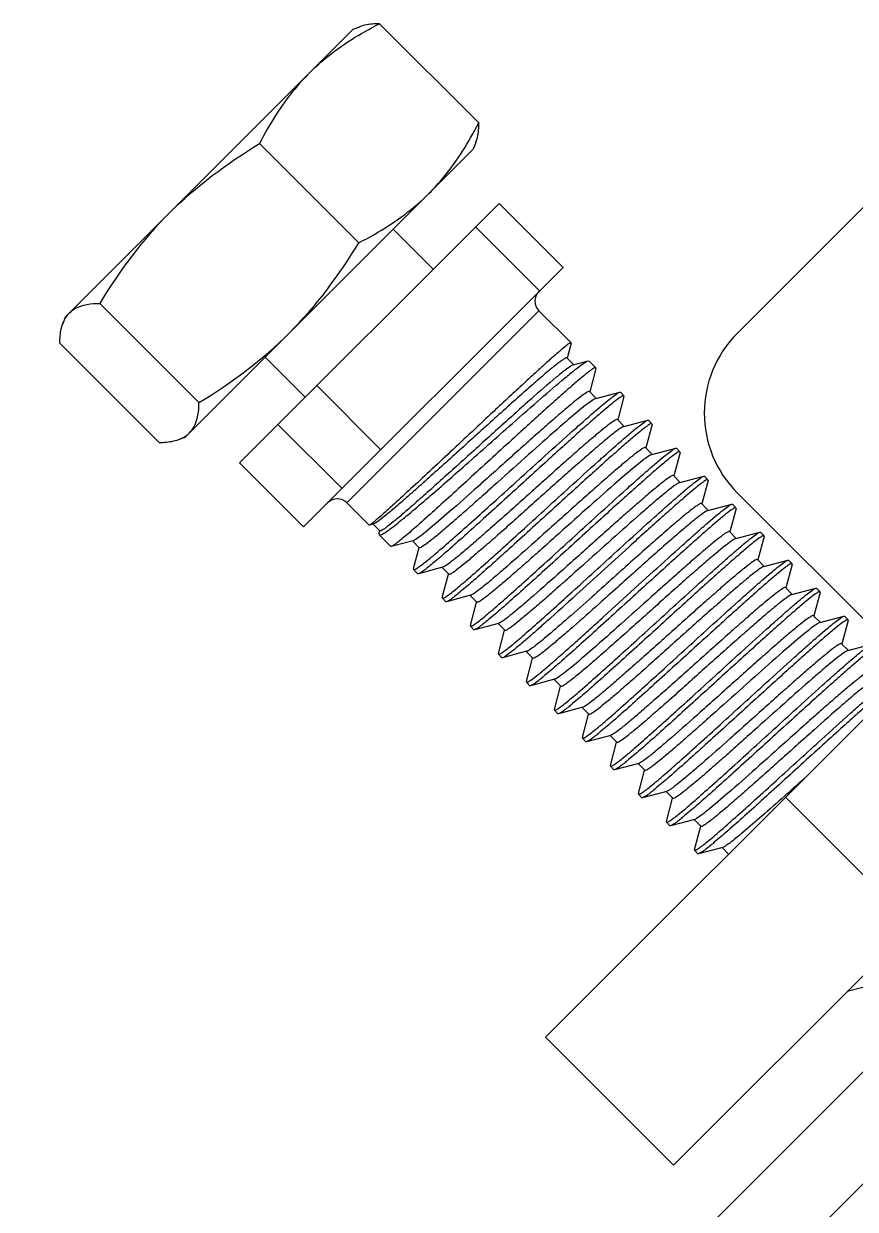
# Model space of a CAD drawing. Extents: x 27938 to 1507990, y 110129 to 923079.
# Drawn here: x 487123 to 487423.4, y 368878.8 to 369307.2 of the extents above; entities that cross this region are included whole.
import ezdxf

# ---------------------------------------------------------------- set-up
doc = ezdxf.new("R2010")
doc.units = 0
doc.header["$LTSCALE"] = 1000
doc.header["$MEASUREMENT"] = 0

msp = doc.modelspace()

# ---------------------------------------------------------------- linework, layer by layer
for p, q in [((487137.94, 369201.14), (487242.02, 369305.22)), ((487242.02, 369305.22), (487244.39, 369306.08)), ((487251.47, 369307.15), (487287.33, 369271.3)), ((487456.41, 369270.96), (487380.82, 369195.37)), ((487639.78, 369269.29), (487311.41, 368940.93)), ((487181.31, 369157.77), (487285.39, 369261.85)), ((487208.16, 369263.85), (487244.02, 369227.99)), ((487286.25, 369264.22), (487285.39, 369261.85)), ((487294.67, 369242.22), (487200.94, 369148.49)), ((487294.67, 369242.22), (487317.8, 369219.09)), ((487256.48, 369232.94), (487270.94, 369218.48)), ((487286.22, 369233.77), (487309.35, 369210.64)), ((487224.07, 369125.36), (487317.8, 369219.09)), ((487150.43, 369206.11), (487186.29, 369170.26)), ((487309.1, 369203.45), (487239.71, 369134.06)), ((487320.71, 369191.84), (487309.1, 369203.45)), ((487137.94, 369201.14), (487137.08, 369198.77)), ((487136, 369191.69), (487171.86, 369155.83)), ((487320.72, 369191.69), (487319.28, 369186.35)), ((487320.72, 369191.69), (487320.71, 369191.84)), ((487210.22, 369186.68), (487224.68, 369172.22)), ((487319.2, 369186.37), (487321.66, 369183.91)), ((487321.46, 369183.86), (487326.91, 369185.31)), ((487326.91, 369185.31), (487327.27, 369185.28)), ((487329.69, 369182.86), (487327.27, 369185.28)), ((487329.7, 369182.62), (487327.44, 369174.2)), ((487329.7, 369182.62), (487329.69, 369182.86)), ((487357.67, 368894.67), (487646.84, 369183.83)), ((487228.83, 369176.37), (487251.96, 369153.24)), ((487327.35, 369174.22), (487329.8, 369171.77)), ((487329.59, 369171.71), (487338.29, 369174.03)), ((487339.82, 369172.5), (487337.56, 369164.07)), ((487338.29, 369174.03), (487338.54, 369174.01)), ((487339.8, 369172.75), (487338.54, 369174.01)), ((487339.82, 369172.5), (487339.8, 369172.75)), ((487337.47, 369164.1), (487339.92, 369161.64)), ((487339.71, 369161.59), (487348.42, 369163.91)), ((487348.42, 369163.91), (487348.66, 369163.89)), ((487349.92, 369162.63), (487348.66, 369163.89)), ((487214.82, 369162.37), (487237.95, 369139.24)), ((487349.94, 369162.38), (487347.68, 369153.95)), ((487349.94, 369162.38), (487349.92, 369162.63)), ((487178.94, 369156.91), (487181.31, 369157.77)), ((487347.58, 369153.98), (487350.04, 369151.52)), ((487349.83, 369151.47), (487358.54, 369153.79)), ((487360.06, 369152.26), (487357.8, 369143.83)), ((487358.54, 369153.79), (487358.78, 369153.77)), ((487360.04, 369152.51), (487358.78, 369153.77)), ((487360.06, 369152.26), (487360.04, 369152.51)), ((487200.94, 369148.49), (487224.07, 369125.36)), ((487357.7, 369143.86), (487360.16, 369141.4)), ((487359.95, 369141.35), (487368.66, 369143.67)), ((487370.18, 369142.15), (487367.91, 369133.71)), ((487368.66, 369143.67), (487368.9, 369143.65)), ((487370.16, 369142.39), (487368.9, 369143.65)), ((487370.18, 369142.15), (487370.16, 369142.39)), ((487380.82, 369137.55), (487438.64, 369079.72)), ((487247.75, 369126.02), (487239.71, 369134.06)), ((487367.82, 369133.74), (487370.28, 369131.29)), ((487370.07, 369131.23), (487378.78, 369133.55)), ((487378.78, 369133.55), (487379.02, 369133.53)), ((487380.28, 369132.27), (487379.02, 369133.53)), ((487380.3, 369132.03), (487378.03, 369123.59)), ((487380.3, 369132.03), (487380.28, 369132.27)), ((487247.84, 369126.02), (487247.75, 369126.02)), ((487249.37, 369126.43), (487247.84, 369126.02)), ((487251.65, 369123.92), (487249.19, 369126.38)), ((487251.3, 369122.9), (487251.57, 369123.94)), ((487251.3, 369122.9), (487251.33, 369122.44)), ((487255.54, 369118.23), (487251.33, 369122.44)), ((487377.94, 369123.62), (487380.4, 369121.17)), ((487380.19, 369121.11), (487380.05, 369121.07)), ((487380.19, 369121.11), (487388.9, 369123.43)), ((487390.42, 369121.91), (487388.15, 369113.48)), ((487388.9, 369123.43), (487389.14, 369123.41)), ((487390.4, 369122.15), (487389.14, 369123.41)), ((487390.42, 369121.91), (487390.4, 369122.15)), ((487255.73, 369118.22), (487255.54, 369118.23)), ((487263.62, 369120.34), (487255.73, 369118.22)), ((487265.87, 369117.83), (487263.41, 369120.28)), ((487263.77, 369110.28), (487265.78, 369117.85)), ((487341.66, 369118.16), (487323.72, 369101.83)), ((487388.06, 369113.5), (487390.51, 369111.05)), ((487390.31, 369110.99), (487399.02, 369113.31)), ((487399.02, 369113.31), (487399.26, 369113.29)), ((487400.52, 369112.03), (487399.26, 369113.29)), ((487400.54, 369111.79), (487400.52, 369112.03)), ((487263.77, 369110.28), (487263.79, 369109.98)), ((487265.35, 369108.42), (487263.79, 369109.98)), ((487274.29, 369110.73), (487265.6, 369108.4)), ((487276.53, 369108.22), (487274.08, 369110.68)), ((487274.19, 369099.8), (487276.44, 369108.25)), ((487332.58, 369092.98), (487350.51, 369109.3)), ((487400.54, 369111.79), (487398.27, 369103.36)), ((487398.18, 369103.38), (487400.63, 369100.93)), ((487274.19, 369099.8), (487274.21, 369099.56)), ((487275.47, 369098.3), (487274.21, 369099.56)), ((487284.41, 369100.61), (487275.72, 369098.28)), ((487286.65, 369098.1), (487284.2, 369100.56)), ((487284.61, 369100.68), (487284.41, 369100.61)), ((487400.42, 369100.87), (487409.13, 369103.19)), ((487410.65, 369101.67), (487408.39, 369093.24)), ((487409.13, 369103.19), (487409.38, 369103.17)), ((487410.64, 369101.91), (487409.38, 369103.17)), ((487410.65, 369101.67), (487410.64, 369101.91)), ((487275.72, 369098.28), (487275.47, 369098.3)), ((487284.31, 369089.68), (487286.56, 369098.13)), ((487294.53, 369090.49), (487285.84, 369088.16)), ((487296.77, 369087.99), (487294.32, 369090.44)), ((487408.3, 369093.26), (487410.75, 369090.81)), ((487410.54, 369090.75), (487419.25, 369093.07)), ((487420.77, 369091.55), (487418.51, 369083.12)), ((487419.25, 369093.07), (487419.49, 369093.05)), ((487420.76, 369091.79), (487419.49, 369093.05)), ((487420.77, 369091.55), (487420.76, 369091.79)), ((487284.31, 369089.68), (487284.33, 369089.44)), ((487285.59, 369088.18), (487284.33, 369089.44)), ((487285.84, 369088.16), (487285.59, 369088.18)), ((487294.43, 369079.56), (487296.68, 369088.01)), ((487418.42, 369083.14), (487420.87, 369080.69)), ((487420.66, 369080.63), (487429.37, 369082.95)), ((485000.13, 366502.44), (487577.4, 369079.7)), ((487294.43, 369079.56), (487294.45, 369079.32)), ((487295.71, 369078.06), (487294.45, 369079.32)), ((487295.95, 369078.04), (487295.71, 369078.06)), ((487304.65, 369080.38), (487295.95, 369078.04)), ((487306.89, 369077.87), (487304.44, 369080.32)), ((487304.55, 369069.44), (487306.8, 369077.89)), ((487304.55, 369069.44), (487304.57, 369069.2)), ((487305.83, 369067.94), (487304.57, 369069.2)), ((487314.77, 369070.26), (487306.07, 369067.92)), ((487317.01, 369067.75), (487314.56, 369070.2)), ((487306.07, 369067.92), (487305.83, 369067.94)), ((487314.67, 369059.32), (487316.92, 369067.77)), ((485020.37, 366482.2), (487597.64, 369059.47)), ((487314.67, 369059.32), (487314.69, 369059.08)), ((487315.95, 369057.82), (487314.69, 369059.08)), ((487316.19, 369057.8), (487315.95, 369057.82)), ((487324.89, 369060.14), (487316.19, 369057.8)), ((487327.13, 369057.63), (487324.68, 369060.08)), ((487324.79, 369049.2), (487327.04, 369057.65)), ((487324.79, 369049.2), (487324.81, 369048.96)), ((487326.07, 369047.7), (487324.81, 369048.96)), ((487326.31, 369047.68), (487326.07, 369047.7)), ((487335.01, 369050.02), (487326.31, 369047.68)), ((487337.25, 369047.51), (487334.8, 369049.96)), ((487334.91, 369039.08), (487337.16, 369047.53)), ((487334.91, 369039.08), (487334.93, 369038.84)), ((487345.13, 369039.9), (487336.43, 369037.56)), ((487347.37, 369037.39), (487344.92, 369039.84)), ((487345.37, 369039.99), (487345.13, 369039.9)), ((487336.19, 369037.58), (487334.93, 369038.84)), ((487336.43, 369037.56), (487336.19, 369037.58)), ((487345.03, 369028.97), (487347.28, 369037.41)), ((487345.03, 369028.97), (487345.05, 369028.72)), ((487346.31, 369027.46), (487345.05, 369028.72)), ((487346.55, 369027.45), (487346.31, 369027.46)), ((487355.25, 369029.78), (487346.55, 369027.45)), ((487357.49, 369027.27), (487355.03, 369029.72)), ((487355.15, 369018.85), (487357.4, 369027.29)), ((487444.41, 368981.4), (487398.15, 369027.66)), ((487355.15, 369018.85), (487355.17, 369018.61)), ((487356.43, 369017.34), (487355.17, 369018.61)), ((487365.36, 369019.66), (487356.67, 369017.33)), ((487367.61, 369017.15), (487365.15, 369019.6)), ((487356.67, 369017.33), (487356.43, 369017.34)), ((487365.27, 369008.73), (487367.52, 369017.18)), ((487375.48, 369009.54), (487366.79, 369007.21)), ((487377.62, 369007.14), (487375.27, 369009.48)), ((487365.27, 369008.73), (487365.28, 369008.49)), ((487366.55, 369007.22), (487365.28, 369008.49)), ((487366.79, 369007.21), (487366.55, 369007.22)), ((487426.08, 368958.95), (487420.43, 368957.43)), ((487357.67, 368894.67), (487311.41, 368940.93))]:
    msp.add_line(p, q)
for centre, radius, start, end in [((487312.57, 369206.92), 4.91, 135, 225), ((487409.73, 369166.46), 40.89, 135, 225), ((487236.24, 369130.59), 4.91, 45, 135), ((484462.94, 372319.76), 4410.06, 311.71931, 311.84456)]:
    msp.add_arc(centre, radius, start, end)
for points, knots in [([(487226.06, 369289.26), (487227.88, 369291.08), (487235.58, 369298.08), (487244.52, 369303.6), (487251.47, 369307.15)], [0, 0, 0, 0, 0.248254, 1, 1, 1, 1]), ([(487251.47, 369307.15), (487250.82, 369307.15), (487248.41, 369307.05), (487245.98, 369306.66), (487244.33, 369306.06)], [0, 0, 0, 0, 0.270862, 1, 1, 1, 1]), ([(487226.06, 369289.26), (487224.24, 369287.43), (487217.24, 369279.74), (487211.72, 369270.8), (487208.16, 369263.85)], [0, 0, 0, 0, 0.248254, 1, 1, 1, 1]), ([(487269.43, 369245.89), (487271.25, 369247.71), (487278.25, 369255.4), (487283.78, 369264.34), (487287.33, 369271.3)], [0, 0, 0, 0, 0.248254, 1, 1, 1, 1]), ([(487287.33, 369271.3), (487287.32, 369270.64), (487287.22, 369268.23), (487286.83, 369265.81), (487286.23, 369264.16)], [0, 0, 0, 0, 0.270862, 1, 1, 1, 1]), ([(487244.02, 369227.99), (487246.36, 369229.18), (487255.47, 369234.14), (487263.95, 369240.4), (487269.43, 369245.89)], [0, 0, 0, 0, 0.25305, 1, 1, 1, 1]), ([(487139.46, 369202.66), (487140.08, 369203.27), (487143.26, 369205.62), (487147.4, 369206.07), (487150.43, 369206.11)], [0, 0, 0, 0, 0.22235, 1, 1, 1, 1]), ([(487137.1, 369198.83), (487137.24, 369199.2), (487137.81, 369200.59), (487138.68, 369201.87), (487139.46, 369202.66)], [0, 0, 0, 0, 0.261173, 1, 1, 1, 1]), ([(487136, 369191.69), (487136.01, 369192.34), (487136.11, 369194.75), (487136.5, 369197.18), (487137.1, 369198.83)], [0, 0, 0, 0, 0.270862, 1, 1, 1, 1]), ([(487320.71, 369191.84), (487320.66, 369191.89), (487320.36, 369191.77), (487319.95, 369191.52), (487319.23, 369191.01), (487317.86, 369189.92), (487315.57, 369187.98), (487312.25, 369185.05), (487308.18, 369181.37), (487303.48, 369177.05), (487298.26, 369172.21), (487294.63, 369168.83), (487292.75, 369167.07)], [0, 0, 0, 0, 0.005961, 0.020019, 0.042763, 0.074169, 0.16218, 0.281779, 0.42973, 0.601989, 0.793845, 1, 1, 1, 1]), ([(487319.2, 369186.37), (487319.12, 369186.44), (487318.72, 369186.34), (487318.16, 369186.02), (487317.22, 369185.41), (487315.43, 369184.06), (487312.51, 369181.68), (487308.32, 369178.09), (487303.28, 369173.66), (487297.58, 369168.57), (487291.42, 369163.03), (487285.03, 369157.24), (487278.62, 369151.44), (487272.42, 369145.84), (487266.64, 369140.66), (487261.47, 369136.08), (487257.09, 369132.29), (487253.62, 369129.36), (487251.18, 369127.53), (487249.88, 369126.57), (487249.37, 369126.43)], [0, 0, 0, 0, 0.003403, 0.010859, 0.022763, 0.03908, 0.084361, 0.145013, 0.218706, 0.302631, 0.393625, 0.488307, 0.583205, 0.674888, 0.760095, 0.835845, 0.89954, 0.949057, 0.982826, 1, 1, 1, 1]), ([(487298.22, 369161.59), (487301.69, 369164.66), (487308.04, 369170.25), (487315.58, 369176.77), (487320.59, 369180.9), (487323.35, 369183.08), (487325.35, 369184.49), (487326.46, 369185.19), (487326.91, 369185.31)], [0, 0, 0, 0, 0.372718, 0.681061, 0.801832, 0.896452, 0.962849, 1, 1, 1, 1]), ([(487320.65, 369183.46), (487319.91, 369183), (487318.13, 369181.66), (487313.35, 369177.77), (487305.52, 369170.9), (487294.62, 369161.11), (487284.66, 369152.08), (487276.57, 369144.77), (487270.87, 369139.65), (487265.7, 369135.04), (487261.19, 369131.1), (487257.48, 369127.95), (487254.92, 369125.88), (487253.36, 369124.73), (487252.55, 369124.2), (487252.06, 369123.93), (487251.72, 369123.85), (487251.65, 369123.92)], [0, 0, 0, 0, 0.028596, 0.073027, 0.202674, 0.370878, 0.554611, 0.644603, 0.729354, 0.806116, 0.872445, 0.926278, 0.966, 0.980209, 0.990539, 0.997006, 1, 1, 1, 1]), ([(487329.69, 369182.86), (487329.63, 369182.92), (487329.31, 369182.86), (487328.86, 369182.61), (487328.12, 369182.13), (487326.7, 369181.08), (487324.36, 369179.2), (487320.99, 369176.32), (487316.86, 369172.69), (487312.09, 369168.43), (487306.82, 369163.65), (487303.14, 369160.31), (487301.24, 369158.57)], [0, 0, 0, 0, 0.00672, 0.021093, 0.043999, 0.075491, 0.163523, 0.283007, 0.430749, 0.60272, 0.794233, 1, 1, 1, 1]), ([(487321.46, 369183.86), (487321.41, 369183.85), (487321.12, 369183.74), (487320.86, 369183.59), (487320.65, 369183.46)], [0, 0, 0, 0, 0.181453, 1, 1, 1, 1]), ([(487327.35, 369174.22), (487327.28, 369174.28), (487326.94, 369174.23), (487326.11, 369173.79), (487324.38, 369172.59), (487321.74, 369170.48), (487318.21, 369167.53), (487313.97, 369163.87), (487309.12, 369159.6), (487303.84, 369154.9), (487296.41, 369148.26), (487287.37, 369140.14), (487277.57, 369131.46), (487270.62, 369125.44), (487266.42, 369122.11), (487264.88, 369120.98), (487264.23, 369120.62)], [0, 0, 0, 0, 0.003326, 0.010207, 0.036006, 0.077506, 0.133409, 0.201849, 0.280515, 0.366741, 0.457609, 0.640942, 0.80605, 0.931108, 0.973278, 1, 1, 1, 1]), ([(487309.97, 369149.85), (487313.45, 369152.99), (487318.46, 369157.51), (487324.85, 369163.18), (487328.88, 369166.71), (487332.28, 369169.6), (487334.95, 369171.81), (487336.86, 369173.2), (487337.89, 369173.92), (487338.29, 369174.03)], [0, 0, 0, 0, 0.377224, 0.54287, 0.687753, 0.808376, 0.901881, 0.966123, 1, 1, 1, 1]), ([(487339.8, 369172.75), (487339.74, 369172.81), (487339.42, 369172.74), (487338.65, 369172.31), (487337, 369171.14), (487334.48, 369169.1), (487331.08, 369166.22), (487326.95, 369162.6), (487322.17, 369158.35), (487316.88, 369153.59), (487313.2, 369150.25), (487311.3, 369148.52)], [0, 0, 0, 0, 0.006764, 0.021168, 0.075586, 0.163643, 0.283139, 0.43087, 0.602811, 0.794278, 1, 1, 1, 1]), ([(487182.83, 369159.29), (487183.44, 369159.9), (487185.79, 369163.09), (487186.25, 369167.23), (487186.29, 369170.26)], [0, 0, 0, 0, 0.22235, 1, 1, 1, 1]), ([(487328.69, 369171.26), (487327.99, 369170.83), (487326.33, 369169.6), (487321.95, 369166.08), (487314.86, 369159.92), (487305.01, 369151.18), (487296.02, 369143.11), (487288.7, 369136.56), (487283.53, 369131.97), (487278.81, 369127.82), (487274.69, 369124.27), (487271.28, 369121.42), (487268.73, 369119.39), (487267.06, 369118.24), (487266.26, 369117.81), (487265.93, 369117.77), (487265.87, 369117.83)], [0, 0, 0, 0, 0.02987, 0.074864, 0.204049, 0.370755, 0.553129, 0.642736, 0.727349, 0.804209, 0.870824, 0.925059, 0.965214, 0.990129, 0.996773, 1, 1, 1, 1]), ([(487329.59, 369171.71), (487329.53, 369171.7), (487329.21, 369171.58), (487328.92, 369171.41), (487328.69, 369171.26)], [0, 0, 0, 0, 0.180154, 1, 1, 1, 1]), ([(487292.75, 369167.07), (487287.52, 369162.19), (487279.8, 369154.96), (487269.81, 369145.61), (487263.09, 369139.37), (487257.37, 369134.1), (487253.33, 369130.46), (487250.78, 369128.24), (487249.45, 369127.12), (487248.52, 369126.43), (487248.04, 369126.07), (487247.84, 369126.02)], [0, 0, 0, 0, 0.352343, 0.521286, 0.674411, 0.804337, 0.904804, 0.942423, 0.971006, 0.990237, 1, 1, 1, 1]), ([(487337.47, 369164.1), (487337.4, 369164.16), (487337.04, 369164.1), (487336.17, 369163.63), (487334.36, 369162.36), (487331.59, 369160.14), (487327.89, 369157.03), (487323.45, 369153.19), (487318.4, 369148.74), (487312.92, 369143.86), (487305.29, 369137.03), (487297.74, 369130.26), (487290.49, 369123.83), (487285.72, 369119.66), (487281.64, 369116.18), (487278.38, 369113.47), (487276.05, 369111.76), (487274.79, 369110.87), (487274.29, 369110.73)], [0, 0, 0, 0, 0.003454, 0.01069, 0.03788, 0.081592, 0.14037, 0.212137, 0.294327, 0.383985, 0.477885, 0.664852, 0.751185, 0.82854, 0.894141, 0.945652, 0.981282, 1, 1, 1, 1]), ([(487320.15, 369139.66), (487323.63, 369142.82), (487328.63, 369147.35), (487335.01, 369153.04), (487339.04, 369156.58), (487342.42, 369159.47), (487345.09, 369161.69), (487346.99, 369163.08), (487348.01, 369163.8), (487348.42, 369163.91)], [0, 0, 0, 0, 0.377469, 0.543191, 0.688109, 0.808726, 0.902172, 0.966298, 1, 1, 1, 1]), ([(487179, 369156.93), (487179.37, 369157.06), (487180.76, 369157.64), (487182.04, 369158.5), (487182.83, 369159.29)], [0, 0, 0, 0, 0.261173, 1, 1, 1, 1]), ([(487251.33, 369122.44), (487251.44, 369122.33), (487252.04, 369122.44), (487252.87, 369122.91), (487254.24, 369123.78), (487256.85, 369125.69), (487261.05, 369129.06), (487267.01, 369134.1), (487274.05, 369140.21), (487281.82, 369147.06), (487289.96, 369154.27), (487295.47, 369159.16), (487298.22, 369161.59)], [0, 0, 0, 0, 0.007718, 0.024092, 0.050069, 0.085552, 0.183385, 0.312896, 0.467567, 0.639554, 0.820094, 1, 1, 1, 1]), ([(487339.71, 369161.59), (487339.21, 369161.45), (487337.95, 369160.56), (487335.62, 369158.85), (487332.37, 369156.15), (487328.28, 369152.67), (487323.52, 369148.49), (487316.27, 369142.07), (487308.71, 369135.3), (487301.09, 369128.47), (487295.6, 369123.59), (487290.55, 369119.14), (487286.11, 369115.29), (487282.41, 369112.18), (487279.64, 369109.96), (487277.83, 369108.69), (487276.96, 369108.22), (487276.6, 369108.16), (487276.53, 369108.22)], [0, 0, 0, 0, 0.01868, 0.054279, 0.105765, 0.171349, 0.248696, 0.335028, 0.522011, 0.615926, 0.705601, 0.787808, 0.859593, 0.918386, 0.962109, 0.989307, 0.996546, 1, 1, 1, 1]), ([(487349.92, 369162.63), (487349.86, 369162.69), (487349.54, 369162.62), (487349.09, 369162.37), (487348.35, 369161.9), (487346.92, 369160.85), (487344.58, 369158.97), (487341.2, 369156.1), (487337.06, 369152.48), (487332.29, 369148.23), (487327, 369143.47), (487323.32, 369140.13), (487321.42, 369138.4)], [0, 0, 0, 0, 0.006769, 0.021177, 0.044114, 0.075625, 0.163681, 0.283172, 0.430898, 0.602836, 0.794292, 1, 1, 1, 1]), ([(487171.86, 369155.83), (487172.52, 369155.84), (487174.93, 369155.94), (487177.35, 369156.33), (487179, 369156.93)], [0, 0, 0, 0, 0.270862, 1, 1, 1, 1]), ([(487301.24, 369158.57), (487296.02, 369153.81), (487288.32, 369146.73), (487278.31, 369137.59), (487271.56, 369131.46), (487265.76, 369126.27), (487261.63, 369122.68), (487258.97, 369120.48), (487257.55, 369119.36), (487256.53, 369118.64), (487255.96, 369118.28), (487255.73, 369118.22)], [0, 0, 0, 0, 0.348378, 0.515751, 0.667951, 0.797828, 0.899283, 0.937823, 0.967619, 0.988371, 1, 1, 1, 1]), ([(487347.58, 369153.98), (487347.52, 369154.04), (487347.17, 369153.99), (487346.32, 369153.53), (487344.55, 369152.29), (487341.84, 369150.13), (487338.23, 369147.1), (487333.88, 369143.34), (487328.93, 369138.98), (487323.55, 369134.19), (487316.02, 369127.46), (487306.94, 369119.32), (487298.34, 369111.69), (487292.38, 369106.58), (487289.01, 369103.78), (487286.53, 369101.88), (487285.16, 369100.91), (487284.61, 369100.68)], [0, 0, 0, 0, 0.0034, 0.010481, 0.037064, 0.079814, 0.137351, 0.207694, 0.288393, 0.376621, 0.469285, 0.654869, 0.819322, 0.88628, 0.93982, 0.978116, 1, 1, 1, 1]), ([(487349.05, 369151.1), (487348.38, 369150.69), (487346.78, 369149.52), (487342.51, 369146.11), (487335.54, 369140.07), (487325.81, 369131.44), (487316.88, 369123.43), (487309.59, 369116.9), (487304.42, 369112.31), (487299.68, 369108.16), (487295.55, 369104.59), (487292.11, 369101.72), (487289.54, 369099.68), (487287.86, 369098.51), (487287.05, 369098.09), (487286.72, 369098.04), (487286.65, 369098.1)], [0, 0, 0, 0, 0.028607, 0.072452, 0.199893, 0.36582, 0.548462, 0.638549, 0.723814, 0.801433, 0.868843, 0.923828, 0.964605, 0.989945, 0.99671, 1, 1, 1, 1]), ([(487330.27, 369129.54), (487333.75, 369132.7), (487338.75, 369137.23), (487345.13, 369142.92), (487349.16, 369146.46), (487352.54, 369149.35), (487355.21, 369151.57), (487357.11, 369152.96), (487358.13, 369153.68), (487358.54, 369153.79)], [0, 0, 0, 0, 0.377471, 0.543199, 0.68812, 0.808735, 0.902176, 0.966298, 1, 1, 1, 1]), ([(487360.04, 369152.51), (487359.98, 369152.57), (487359.66, 369152.51), (487358.89, 369152.08), (487357.24, 369150.9), (487354.72, 369148.86), (487351.32, 369145.98), (487347.19, 369142.37), (487342.41, 369138.11), (487337.12, 369133.35), (487333.44, 369130.01), (487331.54, 369128.28)], [0, 0, 0, 0, 0.006751, 0.021138, 0.075529, 0.163569, 0.283057, 0.430793, 0.602755, 0.79425, 1, 1, 1, 1]), ([(487349.83, 369151.47), (487349.78, 369151.45), (487349.51, 369151.36), (487349.25, 369151.22), (487349.05, 369151.1)], [0, 0, 0, 0, 0.185393, 1, 1, 1, 1]), ([(487263.79, 369109.98), (487263.89, 369109.88), (487264.46, 369110.08), (487265.22, 369110.54), (487266.56, 369111.47), (487268.25, 369112.79), (487270.36, 369114.51), (487273.9, 369117.49), (487279.09, 369122.02), (487286.05, 369128.21), (487293.74, 369135.14), (487301.79, 369142.44), (487307.25, 369147.38), (487309.97, 369149.85)], [0, 0, 0, 0, 0.006963, 0.023033, 0.048864, 0.084278, 0.128882, 0.182131, 0.311785, 0.466682, 0.638948, 0.819791, 1, 1, 1, 1]), ([(487311.3, 369148.52), (487306.09, 369143.79), (487298.4, 369136.76), (487288.41, 369127.69), (487281.65, 369121.61), (487275.82, 369116.44), (487271.19, 369112.48), (487268.15, 369110), (487266.44, 369108.82), (487265.84, 369108.46), (487265.6, 369108.4)], [0, 0, 0, 0, 0.34673, 0.51345, 0.665272, 0.795129, 0.896992, 0.966206, 0.987594, 1, 1, 1, 1]), ([(487357.7, 369143.86), (487357.64, 369143.92), (487357.3, 369143.87), (487356.46, 369143.43), (487354.72, 369142.21), (487352.07, 369140.1), (487348.52, 369137.13), (487344.26, 369133.44), (487339.39, 369129.16), (487334.09, 369124.45), (487326.65, 369117.79), (487317.62, 369109.7), (487309.03, 369102.08), (487303.03, 369096.91), (487299.58, 369094.02), (487296.98, 369092), (487295.52, 369090.96), (487294.92, 369090.65)], [0, 0, 0, 0, 0.003357, 0.010314, 0.036413, 0.078396, 0.134939, 0.204143, 0.283646, 0.370725, 0.462392, 0.646848, 0.81189, 0.879926, 0.93509, 0.975533, 1, 1, 1, 1]), ([(487340.39, 369119.42), (487343.86, 369122.58), (487348.87, 369127.11), (487355.25, 369132.8), (487359.27, 369136.34), (487362.66, 369139.23), (487365.33, 369141.45), (487367.23, 369142.84), (487368.25, 369143.56), (487368.66, 369143.67)], [0, 0, 0, 0, 0.377474, 0.5432, 0.688119, 0.808732, 0.902174, 0.966298, 1, 1, 1, 1]), ([(487370.16, 369142.39), (487370.1, 369142.45), (487369.78, 369142.38), (487369.33, 369142.14), (487368.59, 369141.66), (487367.16, 369140.61), (487364.82, 369138.73), (487361.44, 369135.86), (487357.3, 369132.24), (487352.53, 369127.99), (487347.24, 369123.23), (487343.56, 369119.89), (487341.66, 369118.16)], [0, 0, 0, 0, 0.00677, 0.021179, 0.044118, 0.075631, 0.163692, 0.283187, 0.430912, 0.602844, 0.794295, 1, 1, 1, 1]), ([(487274.21, 369099.56), (487274.31, 369099.46), (487274.86, 369099.7), (487275.6, 369100.16), (487276.92, 369101.11), (487278.59, 369102.44), (487280.69, 369104.18), (487284.21, 369107.18), (487289.37, 369111.74), (487296.3, 369117.96), (487303.96, 369124.91), (487312, 369132.24), (487317.44, 369137.19), (487320.15, 369139.66)], [0, 0, 0, 0, 0.006649, 0.022591, 0.048358, 0.08374, 0.128335, 0.181594, 0.311309, 0.466309, 0.638694, 0.819661, 1, 1, 1, 1]), ([(487321.42, 369138.4), (487316.21, 369133.67), (487308.52, 369126.64), (487298.53, 369117.57), (487291.77, 369111.49), (487285.94, 369106.33), (487281.3, 369102.36), (487278.27, 369099.88), (487276.56, 369098.7), (487275.96, 369098.35), (487275.72, 369098.28)], [0, 0, 0, 0, 0.346741, 0.513465, 0.665282, 0.795135, 0.896996, 0.966208, 0.987595, 1, 1, 1, 1]), ([(487359.42, 369141.12), (487358.79, 369140.77), (487357.27, 369139.68), (487354.6, 369137.58), (487351.1, 369134.64), (487345.07, 369129.43), (487336.5, 369121.82), (487327.51, 369113.76), (487320.12, 369107.16), (487314.87, 369102.49), (487310.06, 369098.26), (487305.84, 369094.62), (487302.34, 369091.69), (487299.72, 369089.6), (487298, 369088.41), (487297.17, 369087.97), (487296.84, 369087.92), (487296.77, 369087.99)], [0, 0, 0, 0, 0.026094, 0.067879, 0.124054, 0.192759, 0.358157, 0.5419, 0.632944, 0.719307, 0.798065, 0.866559, 0.922485, 0.963991, 0.989789, 0.996669, 1, 1, 1, 1]), ([(487359.95, 369141.35), (487359.91, 369141.34), (487359.73, 369141.28), (487359.55, 369141.19), (487359.42, 369141.12)], [0, 0, 0, 0, 0.197861, 1, 1, 1, 1]), ([(487367.82, 369133.74), (487367.74, 369133.83), (487367.24, 369133.68), (487366.57, 369133.28), (487365.42, 369132.5), (487363.23, 369130.83), (487359.69, 369127.91), (487354.65, 369123.57), (487348.69, 369118.32), (487342.12, 369112.46), (487335.24, 369106.3), (487330.59, 369102.14), (487328.27, 369100.07)], [0, 0, 0, 0, 0.007187, 0.023409, 0.049389, 0.084973, 0.183182, 0.313164, 0.468251, 0.640433, 0.820786, 1, 1, 1, 1]), ([(487350.51, 369109.3), (487353.98, 369112.46), (487358.99, 369116.99), (487365.37, 369122.68), (487369.39, 369126.22), (487372.78, 369129.12), (487375.45, 369131.33), (487377.35, 369132.72), (487378.37, 369133.44), (487378.78, 369133.55)], [0, 0, 0, 0, 0.377469, 0.543192, 0.688111, 0.808729, 0.902174, 0.966298, 1, 1, 1, 1]), ([(487284.33, 369089.44), (487284.43, 369089.34), (487284.98, 369089.58), (487285.72, 369090.04), (487287.05, 369091), (487288.71, 369092.32), (487290.81, 369094.06), (487294.33, 369097.07), (487299.49, 369101.62), (487306.42, 369107.84), (487314.09, 369114.8), (487322.12, 369122.12), (487327.56, 369127.07), (487330.27, 369129.54)], [0, 0, 0, 0, 0.006666, 0.022627, 0.048408, 0.083802, 0.128405, 0.181668, 0.311381, 0.466366, 0.638733, 0.819684, 1, 1, 1, 1]), ([(487370.07, 369131.23), (487369.47, 369131.07), (487367.94, 369129.92), (487365.07, 369127.78), (487361.05, 369124.37), (487356.04, 369120.04), (487350.25, 369114.93), (487341.75, 369107.35), (487335.22, 369101.48), (487330.8, 369097.54)], [0, 0, 0, 0, 0.036102, 0.107011, 0.209882, 0.340038, 0.491461, 0.657121, 1, 1, 1, 1]), ([(487380.28, 369132.27), (487380.22, 369132.33), (487379.9, 369132.27), (487379.12, 369131.84), (487377.48, 369130.66), (487374.96, 369128.62), (487371.55, 369125.74), (487367.42, 369122.13), (487362.65, 369117.87), (487357.36, 369113.11), (487353.68, 369109.77), (487351.77, 369108.04)], [0, 0, 0, 0, 0.006764, 0.021166, 0.075581, 0.163632, 0.283123, 0.430854, 0.602802, 0.794275, 1, 1, 1, 1]), ([(487331.54, 369128.28), (487326.33, 369123.55), (487318.64, 369116.53), (487308.65, 369107.45), (487301.88, 369101.37), (487296.06, 369096.21), (487291.42, 369092.24), (487288.39, 369089.76), (487286.68, 369088.58), (487286.08, 369088.23), (487285.84, 369088.16)], [0, 0, 0, 0, 0.346731, 0.513454, 0.665274, 0.795126, 0.896989, 0.966206, 0.987594, 1, 1, 1, 1]), ([(487264.23, 369120.62), (487264.17, 369120.59), (487263.98, 369120.48), (487263.77, 369120.38), (487263.62, 369120.34)], [0, 0, 0, 0, 0.308118, 1, 1, 1, 1]), ([(487377.94, 369123.62), (487377.88, 369123.68), (487377.55, 369123.64), (487376.74, 369123.21), (487375.08, 369122.06), (487372.52, 369120.03), (487369.11, 369117.19), (487365, 369113.65), (487360.3, 369109.52), (487355.16, 369104.95), (487347.9, 369098.46), (487338.99, 369090.47), (487329.26, 369081.84), (487322.26, 369075.77), (487317.95, 369072.31), (487316.32, 369071.11), (487315.64, 369070.69)], [0, 0, 0, 0, 0.003275, 0.01, 0.035178, 0.075698, 0.130349, 0.197374, 0.27459, 0.359464, 0.449211, 0.631458, 0.797569, 0.925917, 0.970495, 1, 1, 1, 1]), ([(487380.05, 369121.07), (487379.51, 369120.86), (487378.18, 369119.92), (487375.74, 369118.08), (487372.4, 369115.3), (487368.27, 369111.76), (487363.48, 369107.57), (487356.26, 369101.16), (487348.76, 369094.43), (487341.2, 369087.67), (487335.79, 369082.85), (487330.81, 369078.46), (487326.44, 369074.68), (487322.8, 369071.63), (487320.07, 369069.45), (487318.28, 369068.2), (487317.43, 369067.74), (487317.08, 369067.68), (487317.01, 369067.75)], [0, 0, 0, 0, 0.02094, 0.058446, 0.111386, 0.177943, 0.255788, 0.342174, 0.52817, 0.621201, 0.709853, 0.790993, 0.861757, 0.919661, 0.962695, 0.989457, 0.996584, 1, 1, 1, 1]), ([(487360.63, 369099.18), (487364.1, 369102.34), (487369.11, 369106.87), (487375.49, 369112.56), (487379.51, 369116.1), (487382.9, 369119), (487385.57, 369121.21), (487387.47, 369122.6), (487388.49, 369123.32), (487388.9, 369123.43)], [0, 0, 0, 0, 0.377475, 0.543203, 0.688123, 0.808736, 0.902176, 0.966298, 1, 1, 1, 1]), ([(487390.4, 369122.15), (487390.34, 369122.21), (487390.02, 369122.15), (487389.24, 369121.72), (487387.6, 369120.54), (487385.08, 369118.5), (487381.68, 369115.62), (487377.54, 369112.01), (487372.77, 369107.76), (487367.48, 369102.99), (487363.8, 369099.65), (487361.89, 369097.92)], [0, 0, 0, 0, 0.006753, 0.021141, 0.075535, 0.163578, 0.283068, 0.430803, 0.602762, 0.794253, 1, 1, 1, 1]), ([(487294.45, 369079.32), (487294.55, 369079.22), (487295.1, 369079.46), (487295.84, 369079.92), (487297.16, 369080.88), (487298.83, 369082.2), (487300.93, 369083.94), (487304.44, 369086.95), (487309.61, 369091.5), (487316.54, 369097.72), (487324.2, 369104.68), (487332.24, 369112), (487337.68, 369116.95), (487340.39, 369119.42)], [0, 0, 0, 0, 0.006653, 0.022601, 0.048372, 0.083758, 0.128357, 0.181617, 0.311328, 0.466323, 0.638705, 0.819669, 1, 1, 1, 1]), ([(487388.06, 369113.5), (487387.99, 369113.57), (487387.64, 369113.51), (487386.77, 369113.04), (487384.95, 369111.76), (487382.18, 369109.54), (487378.49, 369106.44), (487374.05, 369102.59), (487369, 369098.14), (487363.52, 369093.26), (487355.89, 369086.43), (487348.34, 369079.66), (487341.09, 369073.24), (487336.32, 369069.07), (487332.24, 369065.58), (487328.98, 369062.88), (487326.65, 369061.16), (487325.39, 369060.27), (487324.89, 369060.14)], [0, 0, 0, 0, 0.003453, 0.010691, 0.037881, 0.081592, 0.14037, 0.212138, 0.294327, 0.383985, 0.477885, 0.664851, 0.751185, 0.82854, 0.894141, 0.945651, 0.981282, 1, 1, 1, 1]), ([(487370.75, 369089.07), (487374.22, 369092.22), (487379.22, 369096.75), (487385.61, 369102.44), (487389.63, 369105.98), (487393.02, 369108.88), (487395.69, 369111.09), (487397.59, 369112.49), (487398.61, 369113.2), (487399.02, 369113.31)], [0, 0, 0, 0, 0.377472, 0.543197, 0.688115, 0.808729, 0.902174, 0.966298, 1, 1, 1, 1]), ([(487400.52, 369112.03), (487400.46, 369112.09), (487400.14, 369112.03), (487399.69, 369111.78), (487398.94, 369111.31), (487397.52, 369110.26), (487395.18, 369108.38), (487391.8, 369105.5), (487387.66, 369101.89), (487382.89, 369097.63), (487377.6, 369092.87), (487373.92, 369089.53), (487372.01, 369087.8)], [0, 0, 0, 0, 0.006772, 0.021184, 0.044125, 0.07564, 0.163702, 0.283197, 0.430921, 0.602852, 0.794299, 1, 1, 1, 1]), ([(487265.6, 369108.4), (487265.55, 369108.39), (487265.47, 369108.37), (487265.38, 369108.39), (487265.35, 369108.42)], [0, 0, 0, 0, 0.601135, 1, 1, 1, 1]), ([(487351.77, 369108.04), (487346.57, 369103.31), (487338.88, 369096.29), (487328.88, 369087.21), (487322.12, 369081.13), (487316.3, 369075.97), (487311.66, 369072), (487308.63, 369069.52), (487306.92, 369068.34), (487306.32, 369067.99), (487306.07, 369067.92)], [0, 0, 0, 0, 0.346742, 0.513466, 0.665282, 0.795133, 0.896995, 0.966208, 0.987595, 1, 1, 1, 1]), ([(487390.31, 369110.99), (487389.81, 369110.86), (487388.55, 369109.97), (487386.22, 369108.26), (487382.96, 369105.55), (487378.88, 369102.07), (487374.11, 369097.9), (487366.86, 369091.47), (487359.31, 369084.7), (487351.68, 369077.87), (487346.2, 369072.99), (487341.15, 369068.54), (487336.71, 369064.69), (487333.01, 369061.59), (487330.24, 369059.37), (487328.42, 369058.09), (487327.55, 369057.62), (487327.2, 369057.56), (487327.13, 369057.63)], [0, 0, 0, 0, 0.01868, 0.054278, 0.105765, 0.171349, 0.248696, 0.335028, 0.522011, 0.615926, 0.705601, 0.787809, 0.859594, 0.918387, 0.96211, 0.989307, 0.996546, 1, 1, 1, 1]), ([(487398.18, 369103.38), (487398.11, 369103.45), (487397.76, 369103.39), (487396.89, 369102.92), (487395.07, 369101.64), (487392.3, 369099.42), (487388.6, 369096.32), (487384.17, 369092.47), (487379.12, 369088.02), (487373.63, 369083.14), (487366.01, 369076.32), (487358.45, 369069.54), (487351.21, 369063.12), (487346.44, 369058.95), (487342.36, 369055.46), (487339.1, 369052.76), (487336.77, 369051.04), (487335.51, 369050.15), (487335.01, 369050.02)], [0, 0, 0, 0, 0.003454, 0.01069, 0.03788, 0.081592, 0.14037, 0.212137, 0.294327, 0.383985, 0.477885, 0.664852, 0.751185, 0.82854, 0.894141, 0.945652, 0.981282, 1, 1, 1, 1]), ([(487323.72, 369101.83), (487320.31, 369098.73), (487315.39, 369094.28), (487309.12, 369088.69), (487305.17, 369085.22), (487301.84, 369082.39), (487299.22, 369080.22), (487297.36, 369078.85), (487296.35, 369078.15), (487295.95, 369078.04)], [0, 0, 0, 0, 0.37799, 0.543633, 0.688373, 0.808786, 0.902082, 0.966176, 1, 1, 1, 1]), ([(487328.27, 369100.07), (487325.4, 369097.51), (487320.17, 369092.86), (487313.95, 369087.45), (487309.82, 369084.02), (487307.56, 369082.21), (487305.92, 369081.05), (487305.01, 369080.47), (487304.65, 369080.38)], [0, 0, 0, 0, 0.374071, 0.682548, 0.803098, 0.897367, 0.963332, 1, 1, 1, 1]), ([(487314.69, 369059.08), (487314.79, 369058.99), (487315.34, 369059.22), (487316.08, 369059.68), (487317.4, 369060.64), (487319.07, 369061.96), (487321.17, 369063.7), (487324.69, 369066.71), (487329.85, 369071.26), (487336.78, 369077.48), (487344.44, 369084.44), (487352.48, 369091.76), (487357.91, 369096.71), (487360.63, 369099.18)], [0, 0, 0, 0, 0.006667, 0.022629, 0.048411, 0.083807, 0.128411, 0.181675, 0.311387, 0.466369, 0.638735, 0.819685, 1, 1, 1, 1]), ([(487400.42, 369100.87), (487399.93, 369100.74), (487398.67, 369099.85), (487396.34, 369098.14), (487393.08, 369095.43), (487389, 369091.95), (487384.23, 369087.78), (487376.98, 369081.35), (487369.43, 369074.58), (487361.8, 369067.75), (487356.32, 369062.87), (487351.27, 369058.42), (487346.83, 369054.57), (487343.13, 369051.47), (487340.36, 369049.25), (487338.54, 369047.97), (487337.67, 369047.5), (487337.32, 369047.44), (487337.25, 369047.51)], [0, 0, 0, 0, 0.01868, 0.054279, 0.105765, 0.171349, 0.248696, 0.335028, 0.522011, 0.615925, 0.705601, 0.787808, 0.859593, 0.918386, 0.962109, 0.989307, 0.996546, 1, 1, 1, 1]), ([(487380.87, 369078.95), (487384.34, 369082.1), (487389.34, 369086.63), (487395.72, 369092.32), (487399.75, 369095.86), (487403.14, 369098.76), (487405.81, 369100.97), (487407.71, 369102.37), (487408.73, 369103.08), (487409.13, 369103.19)], [0, 0, 0, 0, 0.377469, 0.543193, 0.688114, 0.808731, 0.902175, 0.966298, 1, 1, 1, 1]), ([(487410.64, 369101.91), (487410.58, 369101.97), (487410.26, 369101.91), (487409.48, 369101.48), (487407.84, 369100.3), (487405.31, 369098.26), (487401.91, 369095.38), (487397.78, 369091.77), (487393.01, 369087.52), (487387.72, 369082.75), (487384.04, 369079.41), (487382.13, 369077.68)], [0, 0, 0, 0, 0.006759, 0.021154, 0.075559, 0.163605, 0.283093, 0.430826, 0.60278, 0.794263, 1, 1, 1, 1]), ([(487330.8, 369097.54), (487327.73, 369094.8), (487323.32, 369090.88), (487317.72, 369086.01), (487314.25, 369083.06), (487311.46, 369080.76), (487309.21, 369079.02), (487307.98, 369078.24), (487307.05, 369077.71), (487306.89, 369077.87)], [0, 0, 0, 0, 0.397555, 0.569298, 0.716744, 0.835965, 0.923877, 0.978429, 1, 1, 1, 1]), ([(487361.89, 369097.92), (487356.69, 369093.19), (487349, 369086.17), (487339, 369077.09), (487332.24, 369071.01), (487326.42, 369065.85), (487321.78, 369061.89), (487318.75, 369059.4), (487317.04, 369058.22), (487316.44, 369057.87), (487316.19, 369057.8)], [0, 0, 0, 0, 0.346729, 0.513451, 0.665273, 0.795127, 0.896989, 0.966206, 0.987594, 1, 1, 1, 1]), ([(487304.57, 369069.2), (487304.63, 369069.14), (487304.94, 369069.2), (487305.7, 369069.62), (487307.32, 369070.77), (487309.79, 369072.76), (487313.13, 369075.59), (487317.18, 369079.13), (487321.87, 369083.3), (487327.08, 369087.99), (487330.7, 369091.27), (487332.58, 369092.98)], [0, 0, 0, 0, 0.006765, 0.021121, 0.075359, 0.163169, 0.282417, 0.429984, 0.601928, 0.793658, 1, 1, 1, 1]), ([(487408.3, 369093.26), (487408.23, 369093.33), (487407.89, 369093.27), (487407.04, 369092.82), (487405.28, 369091.59), (487402.58, 369089.44), (487398.99, 369086.42), (487394.67, 369082.69), (487389.74, 369078.35), (487384.38, 369073.58), (487376.87, 369066.87), (487367.8, 369058.74), (487359.21, 369051.11), (487353.24, 369045.99), (487349.85, 369043.16), (487347.33, 369041.23), (487345.94, 369040.24), (487345.37, 369039.99)], [0, 0, 0, 0, 0.003388, 0.010435, 0.036885, 0.079424, 0.136687, 0.206717, 0.287086, 0.374999, 0.46739, 0.652665, 0.817282, 0.884537, 0.938524, 0.977409, 1, 1, 1, 1]), ([(487409.84, 369090.42), (487409.18, 369090.04), (487407.6, 369088.88), (487403.37, 369085.51), (487396.41, 369079.49), (487386.68, 369070.86), (487377.74, 369062.83), (487370.41, 369056.29), (487365.22, 369051.68), (487360.47, 369047.5), (487356.31, 369043.91), (487352.86, 369041.03), (487350.27, 369038.98), (487348.58, 369037.8), (487347.76, 369037.37), (487347.43, 369037.33), (487347.37, 369037.39)], [0, 0, 0, 0, 0.027928, 0.071217, 0.197969, 0.363756, 0.546696, 0.637041, 0.722601, 0.800527, 0.868229, 0.923467, 0.96444, 0.989903, 0.996699, 1, 1, 1, 1]), ([(487390.99, 369068.83), (487394.46, 369071.98), (487399.46, 369076.51), (487405.84, 369082.21), (487409.87, 369085.75), (487413.26, 369088.64), (487415.93, 369090.85), (487417.83, 369092.25), (487418.85, 369092.96), (487419.25, 369093.07)], [0, 0, 0, 0, 0.377477, 0.543204, 0.688124, 0.808736, 0.902175, 0.966298, 1, 1, 1, 1]), ([(487420.76, 369091.79), (487420.7, 369091.85), (487420.38, 369091.79), (487419.6, 369091.36), (487417.95, 369090.19), (487415.43, 369088.14), (487412.03, 369085.26), (487407.9, 369081.65), (487403.12, 369077.4), (487397.84, 369072.63), (487394.16, 369069.3), (487392.25, 369067.57)], [0, 0, 0, 0, 0.006759, 0.021156, 0.075564, 0.163616, 0.28311, 0.430842, 0.60279, 0.794267, 1, 1, 1, 1]), ([(487410.54, 369090.75), (487410.5, 369090.74), (487410.25, 369090.66), (487410.02, 369090.53), (487409.84, 369090.42)], [0, 0, 0, 0, 0.188568, 1, 1, 1, 1]), ([(487324.81, 369048.96), (487324.9, 369048.87), (487325.46, 369049.1), (487326.2, 369049.56), (487327.52, 369050.52), (487329.18, 369051.84), (487331.28, 369053.58), (487334.8, 369056.59), (487339.97, 369061.14), (487346.89, 369067.36), (487354.56, 369074.32), (487362.59, 369081.64), (487368.03, 369086.6), (487370.75, 369089.07)], [0, 0, 0, 0, 0.006648, 0.02259, 0.048356, 0.083739, 0.128335, 0.181593, 0.311305, 0.466305, 0.638692, 0.819661, 1, 1, 1, 1]), ([(487372.01, 369087.8), (487366.81, 369083.07), (487359.12, 369076.05), (487349.12, 369066.97), (487342.36, 369060.89), (487336.54, 369055.73), (487331.9, 369051.77), (487328.87, 369049.28), (487327.16, 369048.1), (487326.56, 369047.75), (487326.31, 369047.68)], [0, 0, 0, 0, 0.346737, 0.513459, 0.66528, 0.795135, 0.896996, 0.966208, 0.987595, 1, 1, 1, 1]), ([(487418.42, 369083.14), (487418.35, 369083.21), (487418.02, 369083.16), (487417.18, 369082.71), (487415.45, 369081.51), (487412.81, 369079.41), (487409.29, 369076.46), (487405.04, 369072.79), (487400.2, 369068.53), (487394.92, 369063.83), (487387.5, 369057.2), (487378.49, 369049.12), (487369.91, 369041.51), (487363.89, 369036.32), (487360.42, 369033.41), (487357.79, 369031.35), (487356.31, 369030.29), (487355.69, 369029.97)], [0, 0, 0, 0, 0.003346, 0.01027, 0.03624, 0.078018, 0.134297, 0.203196, 0.28238, 0.369152, 0.460552, 0.644703, 0.809899, 0.878222, 0.93382, 0.974837, 1, 1, 1, 1]), ([(487401.11, 369058.71), (487404.58, 369061.86), (487409.58, 369066.4), (487415.96, 369072.09), (487419.99, 369075.63), (487423.38, 369078.52), (487426.05, 369080.74), (487427.95, 369082.13), (487428.97, 369082.84), (487429.37, 369082.95)], [0, 0, 0, 0, 0.377471, 0.543193, 0.688111, 0.808727, 0.902173, 0.966298, 1, 1, 1, 1]), ([(487334.93, 369038.84), (487335.02, 369038.75), (487335.58, 369038.98), (487336.32, 369039.44), (487337.64, 369040.4), (487339.31, 369041.72), (487341.4, 369043.46), (487344.92, 369046.47), (487350.09, 369051.02), (487357.01, 369057.24), (487364.68, 369064.2), (487372.71, 369071.52), (487378.15, 369076.48), (487380.87, 369078.95)], [0, 0, 0, 0, 0.006657, 0.022608, 0.04838, 0.083767, 0.128365, 0.181625, 0.31134, 0.466334, 0.63871, 0.819671, 1, 1, 1, 1]), ([(487382.13, 369077.68), (487376.93, 369072.95), (487369.23, 369065.93), (487359.24, 369056.86), (487352.48, 369050.77), (487346.66, 369045.61), (487342.02, 369041.65), (487338.99, 369039.16), (487337.28, 369037.98), (487336.67, 369037.63), (487336.43, 369037.56)], [0, 0, 0, 0, 0.346738, 0.513461, 0.665279, 0.79513, 0.896992, 0.966208, 0.987594, 1, 1, 1, 1]), ([(487420.19, 369080.43), (487419.58, 369080.11), (487418.08, 369079.04), (487415.44, 369076.97), (487411.96, 369074.05), (487405.94, 369068.86), (487397.37, 369061.24), (487388.36, 369053.17), (487380.95, 369046.54), (487375.68, 369041.85), (487370.84, 369037.6), (487366.6, 369033.94), (487363.08, 369031), (487360.45, 369028.9), (487358.72, 369027.7), (487357.89, 369027.26), (487357.55, 369027.21), (487357.49, 369027.27)], [0, 0, 0, 0, 0.025403, 0.066618, 0.122365, 0.190786, 0.356034, 0.54008, 0.631389, 0.718055, 0.797129, 0.865924, 0.922112, 0.96382, 0.989746, 0.996658, 1, 1, 1, 1]), ([(487430.88, 369081.67), (487430.81, 369081.73), (487430.5, 369081.67), (487430.05, 369081.42), (487429.3, 369080.95), (487427.87, 369079.9), (487425.54, 369078.02), (487422.15, 369075.14), (487418.02, 369071.53), (487413.24, 369067.28), (487407.95, 369062.51), (487404.27, 369059.18), (487402.37, 369057.45)], [0, 0, 0, 0, 0.006773, 0.021185, 0.044126, 0.075641, 0.163702, 0.283196, 0.43092, 0.602853, 0.7943, 1, 1, 1, 1]), ([(487315.64, 369070.69), (487315.55, 369070.63), (487315.27, 369070.47), (487314.98, 369070.31), (487314.77, 369070.26)], [0, 0, 0, 0, 0.319721, 1, 1, 1, 1]), ([(487428.54, 369073.02), (487428.47, 369073.09), (487428.14, 369073.04), (487427.32, 369072.61), (487425.63, 369071.43), (487423.04, 369069.37), (487419.58, 369066.49), (487415.42, 369062.89), (487410.65, 369058.71), (487405.45, 369054.09), (487398.12, 369047.54), (487389.17, 369039.51), (487379.44, 369030.88), (487372.5, 369024.86), (487368.27, 369021.5), (487366.7, 369020.36), (487366.05, 369019.98)], [0, 0, 0, 0, 0.003304, 0.010111, 0.035617, 0.076659, 0.131985, 0.199788, 0.27782, 0.363483, 0.453918, 0.636961, 0.802699, 0.929211, 0.972307, 1, 1, 1, 1]), ([(487430.52, 369070.42), (487429.95, 369070.16), (487428.54, 369069.16), (487426.02, 369067.22), (487422.62, 369064.38), (487416.64, 369059.25), (487408.05, 369051.63), (487398.98, 369043.5), (487391.49, 369036.8), (487386.13, 369032.04), (487381.21, 369027.71), (487376.9, 369023.97), (487373.31, 369020.97), (487370.62, 369018.82), (487368.86, 369017.59), (487368.02, 369017.14), (487367.67, 369017.09), (487367.61, 369017.15)], [0, 0, 0, 0, 0.022835, 0.061922, 0.116063, 0.18342, 0.348093, 0.533262, 0.625558, 0.713362, 0.793619, 0.863541, 0.920711, 0.963177, 0.989581, 0.996616, 1, 1, 1, 1]), ([(487411.23, 369048.59), (487414.7, 369051.74), (487419.7, 369056.28), (487426.08, 369061.97), (487430.11, 369065.51), (487433.5, 369068.4), (487436.17, 369070.62), (487438.06, 369072.01), (487439.09, 369072.73), (487439.49, 369072.83)], [0, 0, 0, 0, 0.37747, 0.543196, 0.688117, 0.808733, 0.902176, 0.966298, 1, 1, 1, 1]), ([(487440.99, 369071.55), (487440.94, 369071.61), (487440.62, 369071.55), (487439.84, 369071.12), (487438.19, 369069.95), (487435.67, 369067.91), (487432.27, 369065.03), (487428.14, 369061.41), (487423.36, 369057.16), (487418.07, 369052.4), (487414.39, 369049.06), (487412.49, 369047.33)], [0, 0, 0, 0, 0.006754, 0.021145, 0.075539, 0.16358, 0.283067, 0.430802, 0.602761, 0.794254, 1, 1, 1, 1]), ([(487345.05, 369028.72), (487345.14, 369028.63), (487345.7, 369028.86), (487346.44, 369029.32), (487347.76, 369030.28), (487349.43, 369031.61), (487351.52, 369033.34), (487355.04, 369036.35), (487360.21, 369040.91), (487367.13, 369047.12), (487374.8, 369054.08), (487382.83, 369061.4), (487388.27, 369066.36), (487390.99, 369068.83)], [0, 0, 0, 0, 0.006662, 0.022621, 0.048399, 0.083791, 0.128394, 0.181657, 0.311368, 0.466355, 0.638726, 0.819681, 1, 1, 1, 1]), ([(487392.25, 369067.57), (487387.05, 369062.83), (487379.35, 369055.81), (487369.36, 369046.74), (487362.6, 369040.65), (487356.77, 369035.49), (487352.14, 369031.53), (487349.11, 369029.05), (487347.39, 369027.87), (487346.79, 369027.51), (487346.55, 369027.45)], [0, 0, 0, 0, 0.346729, 0.513449, 0.665271, 0.795127, 0.89699, 0.966206, 0.987594, 1, 1, 1, 1]), ([(487355.17, 369018.61), (487355.26, 369018.51), (487355.82, 369018.74), (487356.55, 369019.2), (487357.88, 369020.16), (487359.54, 369021.48), (487361.64, 369023.22), (487365.16, 369026.23), (487370.33, 369030.78), (487377.25, 369037), (487384.92, 369043.96), (487392.95, 369051.28), (487398.39, 369056.24), (487401.11, 369058.71)], [0, 0, 0, 0, 0.006647, 0.022587, 0.048351, 0.083733, 0.128327, 0.181585, 0.3113, 0.466301, 0.638689, 0.819659, 1, 1, 1, 1]), ([(487402.37, 369057.45), (487397.16, 369052.72), (487389.47, 369045.69), (487379.48, 369036.62), (487372.72, 369030.53), (487366.89, 369025.37), (487362.26, 369021.41), (487359.23, 369018.93), (487357.51, 369017.75), (487356.91, 369017.39), (487356.67, 369017.33)], [0, 0, 0, 0, 0.34674, 0.513463, 0.665282, 0.795136, 0.896997, 0.966208, 0.987595, 1, 1, 1, 1]), ([(487365.28, 369008.49), (487365.38, 369008.39), (487365.94, 369008.62), (487366.68, 369009.08), (487368, 369010.04), (487369.66, 369011.37), (487371.76, 369013.11), (487375.28, 369016.11), (487380.45, 369020.67), (487387.37, 369026.89), (487395.04, 369033.84), (487403.07, 369041.16), (487408.51, 369046.12), (487411.23, 369048.59)], [0, 0, 0, 0, 0.006662, 0.022618, 0.048395, 0.083785, 0.128385, 0.181648, 0.311361, 0.46635, 0.638722, 0.819678, 1, 1, 1, 1]), ([(487412.49, 369047.33), (487407.28, 369042.6), (487399.59, 369035.57), (487389.6, 369026.5), (487382.84, 369020.41), (487377.01, 369015.25), (487372.38, 369011.29), (487369.35, 369008.81), (487367.63, 369007.63), (487367.03, 369007.27), (487366.79, 369007.21)], [0, 0, 0, 0, 0.346734, 0.513458, 0.665277, 0.795128, 0.896991, 0.966206, 0.987594, 1, 1, 1, 1]), ([(487397.75, 369028.03), (487395.04, 369025.62), (487390.1, 369021.24), (487384.23, 369016.15), (487380.35, 369012.94), (487378.23, 369011.26), (487376.69, 369010.17), (487375.83, 369009.63), (487375.48, 369009.54)], [0, 0, 0, 0, 0.375796, 0.683527, 0.803453, 0.897245, 0.963052, 1, 1, 1, 1]), ([(487366.05, 369019.98), (487365.98, 369019.94), (487365.76, 369019.82), (487365.53, 369019.71), (487365.36, 369019.66)], [0, 0, 0, 0, 0.311285, 1, 1, 1, 1])]:
    msp.add_open_spline(points, degree=3, knots=knots)
for points in [[(487175.54, 369238.74), (487185.24, 369248.44), (487196.44, 369256.71), (487208.16, 369263.85)], [(487175.54, 369238.74), (487165.84, 369229.03), (487157.57, 369217.83), (487150.43, 369206.11)], [(487218.91, 369195.37), (487228.61, 369205.07), (487236.88, 369216.27), (487244.02, 369227.99)], [(487186.29, 369170.26), (487198.01, 369177.4), (487209.21, 369185.66), (487218.91, 369195.37)], [(487294.92, 369090.65), (487294.79, 369090.59), (487294.67, 369090.53), (487294.53, 369090.49)], [(487420.66, 369080.63), (487420.5, 369080.59), (487420.34, 369080.51), (487420.19, 369080.43)], [(487355.69, 369029.97), (487355.55, 369029.89), (487355.4, 369029.82), (487355.25, 369029.78)]]:
    msp.add_open_spline(points, degree=3)

doc.saveas('drawing.dxf')
